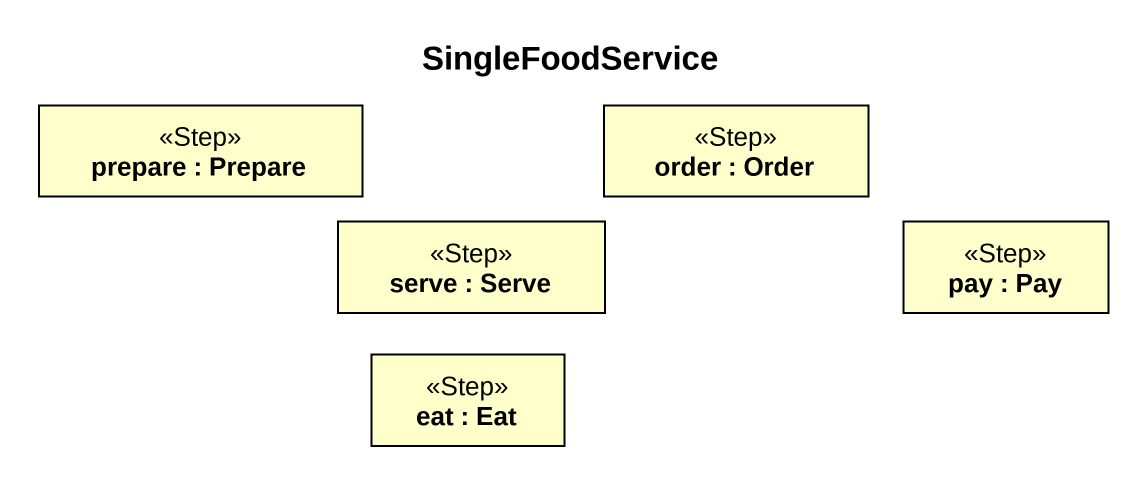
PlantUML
@startuml
title SingleFoodService
rectangle "prepare : Prepare" as prepare <<Step>>
rectangle "order : Order" as order <<Step>>
rectangle "serve : Serve" as serve <<Step>>
rectangle "pay : Pay" as pay <<Step>>
rectangle "eat : Eat" as eat <<Step>>
@enduml
